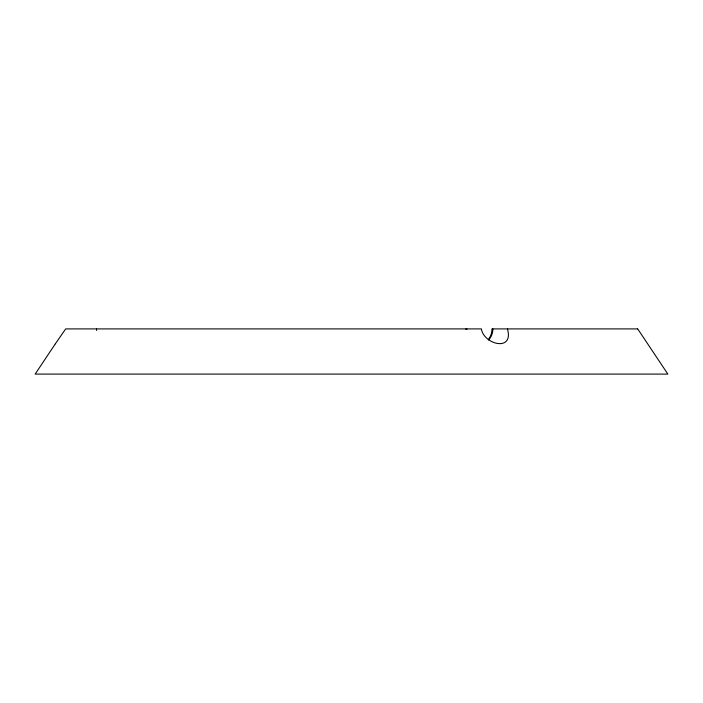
<?xml version="1.0" encoding="UTF-8"?>
<svg xmlns="http://www.w3.org/2000/svg" width="703" height="703" viewBox="0 0 703 703"><rect width="100%" height="100%" fill="white"/><g stroke="black" fill="none" stroke-linecap="round" stroke-linejoin="round"><path stroke-width="1.05" d="M55.256 343.943L35.168 374.093L667.85 374.093L637.718 328.907M55.335 343.829L65.678 328.907L481.37 328.907C483.866 344.663 514.139 352.062 507.461 328.907M492.372 328.907L637.524 328.907M465.966 329.285A15.062 13.471 90 0 1 465.966 328.907M492.9 328.907A15.062 13.471 90 0 1 488.567 339.98M96.539 328.872A15.062 0.905 -90 0 1 96.539 330.419M466.871 329.259A15.062 12.566 90 0 1 466.871 328.907M491.995 328.907A15.062 12.566 90 0 1 488.69 339.083"/></g></svg>
